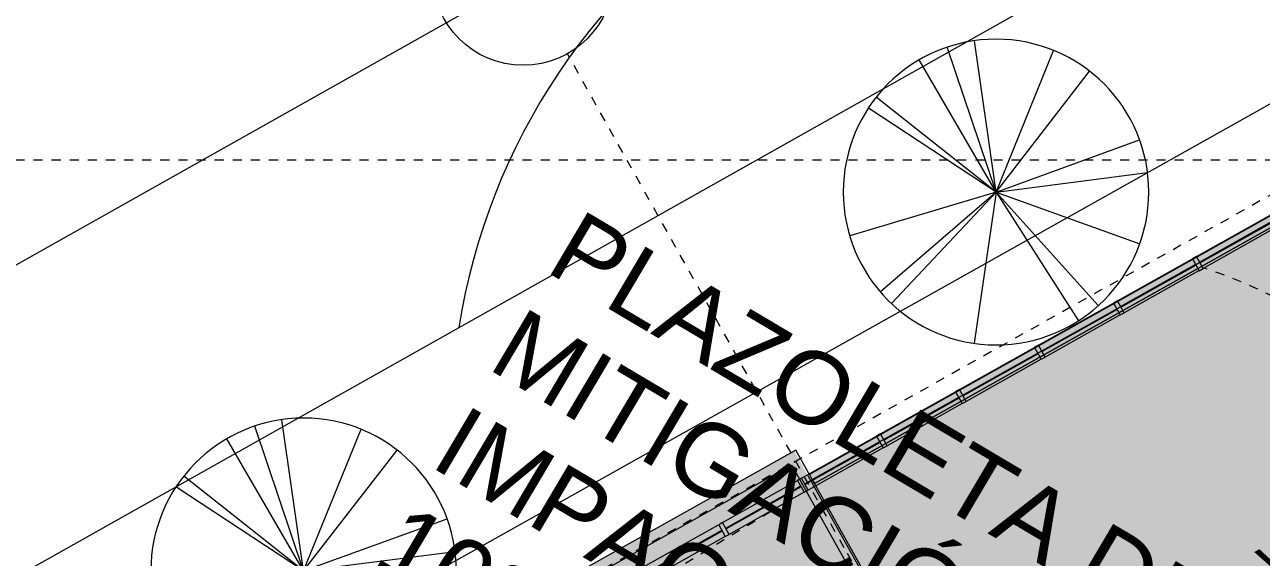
# Model space of a CAD drawing. Header units: metres. Extents: x -16.5 to 80.2, y 17.9 to 114.6.
# Drawn here: x 9.59 to 23.24, y 66.24 to 72.12 of the extents above; entities that cross this region are included whole.
import ezdxf

# ---------------------------------------------------------------- set-up
doc = ezdxf.new("R2010")
doc.units = ezdxf.units.M
for name, pattern in [('IMPORT-ACAD_ISO02W100 _2_', [0.075, 0.06, -0.015]), ('IMPORT-HIDDEN2 _2_', [0.023813, 0.015875, -0.007938]), ('LíneaDeRejilla', [0.021, 0.012, -0.003, 0.003, -0.003])]:
    doc.linetypes.add(name, pattern=pattern)
for name, color, linetype, lineweight in [('00_TEXTOS', 7, 'Continuous', 5), ('00_VIA LOCAL LOTE A SEGREGAR', 253, 'Continuous', 5), ('A-BRND', 11, 'Continuous', 5), ('A-DETL-3', 151, 'Continuous', 5), ('A-DETL-GENF', 92, 'Continuous', 5), ('A-PISO', 51, 'Continuous', 9), ('A-PSAJ-ARBOL', 71, 'Continuous', 5), ('A-TEXT-NOTA', 2, 'Continuous', 5), ('A-VENT-CORT', 52, 'Continuous', 5), ('A-VENT-CORT-MARC', 51, 'Continuous', 5), ('A-WALL', 113, 'Continuous', 18), ('A07-PROYECCION-01', 8, 'IMPORT-HIDDEN2 _2_', 5), ('H-HID-APAR', 6, 'Continuous', 5), ('S-REJI', 1, 'Continuous', 5), ('S-REJI-IDEN', 1, 'Continuous', 5)]:
    doc.layers.add(name, color=color, linetype=linetype, lineweight=lineweight)
doc.styles.add('Arial_1', font='arial.ttf', dxfattribs={"height": 0.797154})
doc.styles.add('Arial_3', font='arial.ttf', dxfattribs={"height": 0.5})

# ---------------------------------------------------------------- blocks, each defined once
blk = doc.blocks.new('Panel de sistema - Vidrio-10-1633759-Nivel 2')
at = {"layer": 'A-VENT-CORT'}
for p, q in [((-0.475, 0.005), (0.475, 0.005)), ((-0.475, 0.005), (-0.475, -0.005)), ((0.475, 0.005), (0.475, -0.005)), ((0.475, -0.005), (-0.475, -0.005))]:
    blk.add_line(p, q, dxfattribs=at)
blk = doc.blocks.new('Montante rectangular - 50x150-1633745-Nivel 2')
at = {"layer": 'A-VENT-CORT-MARC'}
for p, q in [((-0.025, -0.075), (-0.025, 0.075)), ((-0.025, 0.075), (0.025, 0.075)), ((0.025, 0.075), (0.025, -0.075)), ((0.025, -0.075), (-0.025, -0.075))]:
    blk.add_line(p, q, dxfattribs=at)
blk = doc.blocks.new('Montante rectangular - 50x150-V57-Nivel 2')
at = {"layer": 'A-VENT-CORT-MARC'}
for p, q in [((32.121, 74.941), (32.949, 75.406)), ((33.023, 75.275), (32.194, 74.81))]:
    blk.add_line(p, q, dxfattribs=at)
blk = doc.blocks.new('DISPOSICIÓN URBANA JARDIN_dwg-1215257-Nivel 2')
at = {"color": 10, "linetype": 'IMPORT-ACAD_ISO02W100 _2_', "lineweight": 5}
blk.add_arc((57.786, 85.682), 4.751, 5.8289, 102.8137, dxfattribs=at)
at = {"layer": '00_VIA LOCAL LOTE A SEGREGAR', "color": 254}
blk.add_arc((56.486, 88.144), 7, 151.6889, 201.4501, dxfattribs=at)
at = {"layer": 'A07-PROYECCION-01', "color": 254}
blk.add_line((52.687, 83.199), (53.995, 85.628), dxfattribs=at)
at = {"layer": '00_TEXTOS', "color": 253, "insert": (50.463, 87.4), "char_height": 0.79715, "width": 13.49727, "attachment_point": 1, "rotation": 359.7623, "line_spacing_factor": 0.941778, "style": 'Arial_1'}
blk.add_mtext('PLAZOLETA DE\\PMITIGACIÓN DE\\PIMPACTOS\\P10%', dxfattribs=at)
blk = doc.blocks.new('Top Rail Type - Top Rail_Internal_-1327149-Nivel 2')
at = {"layer": 'A-BRND'}
for p, q in [((18.283, 67.099), (24.879, 70.798)), ((24.903, 70.754), (18.307, 67.056)), ((24.879, 70.798), (24.903, 70.754)), ((18.307, 67.056), (18.283, 67.099))]:
    blk.add_line(p, q, dxfattribs=at)
blk = doc.blocks.new('Top Rail Type - Top Rail_Internal_-V93-Nivel 2')
at = {"layer": 'A-BRND'}
for p, q in [((18.283, 67.099), (24.879, 70.798)), ((18.307, 67.056), (24.903, 70.754)), ((24.879, 70.798), (24.903, 70.754)), ((18.283, 67.099), (18.307, 67.056))]:
    blk.add_line(p, q, dxfattribs=at)
blk = doc.blocks.new('M_RPC Tree - Deciduous - Scarlet Oak - 6 mts-V99-Nivel 2')
at = {"layer": 'A-PSAJ-ARBOL'}
for q in [(-0.239, 1.669), (-0.539, 1.598), (0.634, 1.563), (-0.848, 1.458), (1.032, 1.334), (-1.323, 1.046), (-1.409, 0.927), (1.585, 0.575), (1.673, 0.215), (-1.615, -0.485), (-1.277, -1.101), (-1.155, -1.229), (-0.24, -1.669), (0.91, -1.42), (1.129, -1.253), (1.587, -0.57)]:
    blk.add_line((0, 0), q, dxfattribs=at)
for start, end in [(360, 180), (180, 360)]:
    blk.add_arc((0, 0), 1.687, start, end, dxfattribs=at)
blk = doc.blocks.new('Grid - 4mm-563819-Nivel 2')
at = {"layer": 'S-REJI-IDEN'}
blk.add_circle((0, 0), 0.004, dxfattribs=at)

msp = doc.modelspace()

# ---------------------------------------------------------------- hatches: boundary and pattern name
at = {"layer": 'A-DETL-GENF'}
msp.add_hatch(color=254, dxfattribs=at).paths.add_polyline_path([(21.844, 60.747), (28.466, 64.459), (24.866, 70.882), (18.244, 67.169), (21.841, 60.752)], flags=0)
h = msp.add_hatch(color=61, dxfattribs=at)
h.paths.add_polyline_path([(19.157, 59.187), (21.861, 60.703), (21.833, 60.747), (19.134, 59.228), (19.137, 59.222)], flags=0)
h.paths.add_polyline_path([(19.06, 59.359), (21.761, 60.879), (18.084, 67.413), (15.383, 65.893), (19.048, 59.379)], flags=0)

# ---------------------------------------------------------------- linework, layer by layer
at = {"layer": 'A-DETL-3'}
for p, q in [((21.761, 60.879), (18.236, 67.143)), ((18.253, 67.153), (21.804, 60.817))]:
    msp.add_line(p, q, dxfattribs=at)
at = {"layer": 'A-PISO'}
for p, q in [((43.685, 82.651), (-1.236, 57.471)), ((25.532, 78.496), (-2.224, 62.875)), ((26.988, 75.873), (-5.558, 57.556)), ((24.873, 70.869), (18.251, 67.157))]:
    msp.add_line(p, q, dxfattribs=at)
at = {"layer": 'A-WALL'}
for p, q in [((18.1, 67.425), (13.403, 64.792)), ((19.13, 65.589), (18.1, 67.425)), ((15.437, 65.795), (18.054, 67.262)), ((18.054, 67.262), (19.025, 65.53))]:
    msp.add_line(p, q, dxfattribs=at)
at = {"layer": 'S-REJI', "linetype": 'LíneaDeRejilla'}
for p, q in [((49.919, 85.137), (-1.13, 56.522)), ((18.635, 66.348), (15.579, 71.8)), ((50.384, 70.624), (6.753, 70.624)), ((19.111, 65.5), (18.635, 66.348))]:
    msp.add_line(p, q, dxfattribs=at)

# ---------------------------------------------------------------- block references
at = {"layer": 'A-BRND'}
for name in ['Top Rail Type - Top Rail_Internal_-1327149-Nivel 2', 'Top Rail Type - Top Rail_Internal_-V93-Nivel 2']:
    msp.add_blockref(name, (0, 0), dxfattribs=at)
at = {"layer": 'A-PSAJ-ARBOL'}
for p in [(20.312, 70.273), (12.666, 66.092)]:
    msp.add_blockref('M_RPC Tree - Deciduous - Scarlet Oak - 6 mts-V99-Nivel 2', p, dxfattribs=at)
at = {"layer": 'A-VENT-CORT', "rotation": 29.28185002116671}
for p in [(22.977, 69.728), (22.105, 69.239), (21.233, 68.749), (20.361, 68.26), (19.488, 67.771), (18.616, 67.282), (17.744, 66.793), (16.872, 66.304)]:
    msp.add_blockref('Panel de sistema - Vidrio-10-1633759-Nivel 2', p, dxfattribs=at)
at = {"layer": 'A-VENT-CORT-MARC'}
for p in [(-9.594, -5.38), (-10.467, -5.869), (-11.339, -6.358), (-12.211, -6.847), (-13.083, -7.337), (-13.956, -7.826), (-14.828, -8.315), (-15.7, -8.804)]:
    msp.add_blockref('Montante rectangular - 50x150-V57-Nivel 2', p, dxfattribs=at)
at = {"layer": 'A-VENT-CORT-MARC', "extrusion": (0, 0, -1), "rotation": 150.7181499788333}
for p in [(-22.541, 69.483), (-21.669, 68.994), (-20.797, 68.505), (-19.924, 68.016), (-19.052, 67.527), (-18.18, 67.038), (-17.308, 66.548)]:
    msp.add_blockref('Montante rectangular - 50x150-1633745-Nivel 2', p, dxfattribs=at)
at = {"layer": 'H-HID-APAR', "rotation": 329.59469028066}
msp.add_blockref('DISPOSICIÓN URBANA JARDIN_dwg-1215257-Nivel 2', (-72.033, 20.256), dxfattribs=at)
at = {"layer": 'S-REJI-IDEN', "xscale": 249.9999999999999, "yscale": 249.9999999999999, "zscale": 249.9999999999999, "rotation": 29.27259030575711}
msp.add_blockref('Grid - 4mm-563819-Nivel 2', (15.09, 72.672), dxfattribs=at)

# ---------------------------------------------------------------- texts
at = {"layer": 'A-TEXT-NOTA', "color": 7, "insert": (21.613, 65.568), "char_height": 0.5, "width": 4.28903, "attachment_point": 1, "rotation": 29.1528, "style": 'Arial_3'}
msp.add_mtext('zona verde', dxfattribs=at)

doc.saveas('drawing.dxf')
